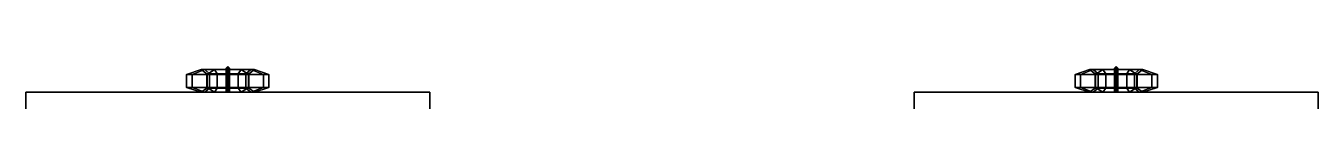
# Model space of a CAD drawing. Header units: millimetres. Extents: x -8.3 to 8.3, y -10.3 to 20.5.
# Drawn here: x -8 to 8, y 9.88 to 10.32 of the extents above; entities that cross this region are included whole.
import ezdxf

# ---------------------------------------------------------------- set-up
doc = ezdxf.new("R2010")
doc.units = ezdxf.units.MM
doc.layers.add('barge2', color=7, linetype='Continuous')
doc.layers.add('wheels', color=2, linetype='Continuous')

msp = doc.modelspace()

# ---------------------------------------------------------------- linework, layer by layer
for points in [[(3, 9.75), (3, -10), (3, -10, 1), (3, 10, 1)], [(3, 10, 1), (3, -10, 1), (8, -10, 1), (8, 10, 1)], [(8, 10, 1), (8, 9.75), (3, 9.75), (3, 10, 1)], [(8, -10, 1), (8, -10), (8, 9.75), (8, 10, 1)]]:
    msp.add_3dface(points)
at = {"layer": 'barge2'}
for points in [[(-3, 10, 1), (-3, 9.75), (-8, 9.75), (-8, 10, 1)], [(-8, 9.75), (-8, -10), (-8, -10, 1), (-8, 10, 1)], [(-8, 10, 1), (-8, -10, 1), (-3, -10, 1), (-3, 10, 1)], [(-3, -10, 1), (-3, -10), (-3, 9.75), (-3, 10, 1)]]:
    msp.add_3dface(points, dxfattribs=at)
at = {"layer": 'wheels'}
for points in [[(-6.01, 10.22, 0.33), (-5.942, 10.22, 0.585), (-5.786, 10.28, 0.495), (-5.83, 10.28, 0.33)], [(-5.942, 10.22, 0.075), (-6.01, 10.22, 0.33), (-5.83, 10.28, 0.33), (-5.786, 10.28, 0.165)], [(-5.755, 10.22, -0.112), (-5.942, 10.22, 0.075), (-5.786, 10.28, 0.165), (-5.665, 10.28, 0.044)], [(-5.942, 10.22, 0.585), (-5.755, 10.22, 0.772), (-5.665, 10.28, 0.616), (-5.786, 10.28, 0.495)], [(-5.83, 10.28, 0.33), (-5.786, 10.28, 0.495), (-5.725, 10.23, 0.46), (-5.76, 10.23, 0.33)], [(-5.786, 10.28, 0.165), (-5.83, 10.28, 0.33), (-5.76, 10.23, 0.33), (-5.725, 10.23, 0.2)], [(-5.665, 10.28, 0.044), (-5.786, 10.28, 0.165), (-5.725, 10.23, 0.2), (-5.63, 10.23, 0.105)], [(-5.786, 10.28, 0.495), (-5.665, 10.28, 0.616), (-5.63, 10.23, 0.555), (-5.725, 10.23, 0.46)], [(-5.5, 10.22, -0.18), (-5.755, 10.22, -0.112), (-5.665, 10.28, 0.044), (-5.5, 10.28)], [(-5.755, 10.22, 0.772), (-5.5, 10.22, 0.84), (-5.5, 10.28, 0.66), (-5.665, 10.28, 0.616)], [(-5.5, 10.28), (-5.665, 10.28, 0.044), (-5.63, 10.23, 0.105), (-5.5, 10.23, 0.07)], [(-5.665, 10.28, 0.616), (-5.5, 10.28, 0.66), (-5.5, 10.23, 0.59), (-5.63, 10.23, 0.555)], [(-5.5, 10.32, 0.64), (-5.52, 10.3, 0.65), (-5.52, 10.24, 0.85), (-5.5, 10.26, 0.86)], [(-5.5, 10.25, 0.55), (-5.52, 10.24, 0.57), (-5.52, 10.3, 0.65), (-5.5, 10.32, 0.64)], [(-5.52, 10.3, 0.65), (-5.5, 10.28, 0.66), (-5.5, 10.22, 0.84), (-5.52, 10.24, 0.85)], [(-5.52, 10.24, 0.57), (-5.5, 10.23, 0.59), (-5.5, 10.28, 0.66), (-5.52, 10.3, 0.65)], [(-5.5, 10.26, 0.86), (-5.52, 10.24, 0.85), (-5.52, 10, 0.98), (-5.5, 10, 1)], [(-5.5, 10.05, 0.55), (-5.52, 10.05, 0.57), (-5.52, 10.24, 0.57), (-5.5, 10.25, 0.55)], [(-5.52, 10.24, 0.85), (-5.5, 10.22, 0.84), (-5.5, 10, 0.96), (-5.52, 10, 0.98)], [(-5.52, 10.05, 0.57), (-5.5, 10.05, 0.59), (-5.5, 10.23, 0.59), (-5.52, 10.24, 0.57)], [(-5.48, 10.3, 0.65), (-5.5, 10.32, 0.64), (-5.5, 10.26, 0.86), (-5.48, 10.24, 0.85)], [(-5.48, 10.24, 0.57), (-5.5, 10.25, 0.55), (-5.5, 10.32, 0.64), (-5.48, 10.3, 0.65)], [(-5.5, 10.28, 0.66), (-5.48, 10.3, 0.65), (-5.48, 10.24, 0.85), (-5.5, 10.22, 0.84)], [(-5.5, 10.23, 0.59), (-5.48, 10.24, 0.57), (-5.48, 10.3, 0.65), (-5.5, 10.28, 0.66)], [(-5.245, 10.22, -0.112), (-5.5, 10.22, -0.18), (-5.5, 10.28), (-5.335, 10.28, 0.044)], [(-5.335, 10.28, 0.044), (-5.5, 10.28), (-5.5, 10.23, 0.07), (-5.37, 10.23, 0.105)], [(-5.5, 10.22, 0.84), (-5.245, 10.22, 0.772), (-5.335, 10.28, 0.616), (-5.5, 10.28, 0.66)], [(-5.5, 10.28, 0.66), (-5.335, 10.28, 0.616), (-5.37, 10.23, 0.555), (-5.5, 10.23, 0.59)], [(-5.48, 10.24, 0.85), (-5.5, 10.26, 0.86), (-5.5, 10, 1), (-5.48, 10, 0.98)], [(-5.48, 10.05, 0.57), (-5.5, 10.05, 0.55), (-5.5, 10.25, 0.55), (-5.48, 10.24, 0.57)], [(-5.5, 10.22, 0.84), (-5.48, 10.24, 0.85), (-5.48, 10, 0.98), (-5.5, 10, 0.96)], [(-5.5, 10.05, 0.59), (-5.48, 10.05, 0.57), (-5.48, 10.24, 0.57), (-5.5, 10.23, 0.59)], [(-5.214, 10.28, 0.165), (-5.335, 10.28, 0.044), (-5.37, 10.23, 0.105), (-5.275, 10.23, 0.2)], [(-5.335, 10.28, 0.616), (-5.214, 10.28, 0.495), (-5.275, 10.23, 0.46), (-5.37, 10.23, 0.555)], [(-5.058, 10.22, 0.075), (-5.245, 10.22, -0.112), (-5.335, 10.28, 0.044), (-5.214, 10.28, 0.165)], [(-5.245, 10.22, 0.772), (-5.058, 10.22, 0.585), (-5.214, 10.28, 0.495), (-5.335, 10.28, 0.616)], [(-5.214, 10.28, 0.495), (-5.17, 10.28, 0.33), (-5.24, 10.23, 0.33), (-5.275, 10.23, 0.46)], [(-5.17, 10.28, 0.33), (-5.214, 10.28, 0.165), (-5.275, 10.23, 0.2), (-5.24, 10.23, 0.33)], [(-5.058, 10.22, 0.585), (-4.99, 10.22, 0.33), (-5.17, 10.28, 0.33), (-5.214, 10.28, 0.495)], [(-4.99, 10.22, 0.33), (-5.058, 10.22, 0.075), (-5.214, 10.28, 0.165), (-5.17, 10.28, 0.33)], [(4.99, 10.22, 0.33), (5.058, 10.22, 0.585), (5.214, 10.28, 0.495), (5.17, 10.28, 0.33)], [(5.058, 10.22, 0.075), (4.99, 10.22, 0.33), (5.17, 10.28, 0.33), (5.214, 10.28, 0.165)], [(5.245, 10.22, -0.112), (5.058, 10.22, 0.075), (5.214, 10.28, 0.165), (5.335, 10.28, 0.044)], [(5.058, 10.22, 0.585), (5.245, 10.22, 0.772), (5.335, 10.28, 0.616), (5.214, 10.28, 0.495)], [(5.17, 10.28, 0.33), (5.214, 10.28, 0.495), (5.275, 10.23, 0.46), (5.24, 10.23, 0.33)], [(5.214, 10.28, 0.165), (5.17, 10.28, 0.33), (5.24, 10.23, 0.33), (5.275, 10.23, 0.2)], [(5.335, 10.28, 0.044), (5.214, 10.28, 0.165), (5.275, 10.23, 0.2), (5.37, 10.23, 0.105)], [(5.214, 10.28, 0.495), (5.335, 10.28, 0.616), (5.37, 10.23, 0.555), (5.275, 10.23, 0.46)], [(5.5, 10.22, -0.18), (5.245, 10.22, -0.112), (5.335, 10.28, 0.044), (5.5, 10.28)], [(5.245, 10.22, 0.772), (5.5, 10.22, 0.84), (5.5, 10.28, 0.66), (5.335, 10.28, 0.616)], [(5.5, 10.28), (5.335, 10.28, 0.044), (5.37, 10.23, 0.105), (5.5, 10.23, 0.07)], [(5.335, 10.28, 0.616), (5.5, 10.28, 0.66), (5.5, 10.23, 0.59), (5.37, 10.23, 0.555)], [(5.5, 10.32, 0.64), (5.48, 10.3, 0.65), (5.48, 10.24, 0.85), (5.5, 10.26, 0.86)], [(5.5, 10.25, 0.55), (5.48, 10.24, 0.57), (5.48, 10.3, 0.65), (5.5, 10.32, 0.64)], [(5.48, 10.3, 0.65), (5.5, 10.28, 0.66), (5.5, 10.22, 0.84), (5.48, 10.24, 0.85)], [(5.48, 10.24, 0.57), (5.5, 10.23, 0.59), (5.5, 10.28, 0.66), (5.48, 10.3, 0.65)], [(5.5, 10.26, 0.86), (5.48, 10.24, 0.85), (5.48, 10, 0.98), (5.5, 10, 1)], [(5.5, 10.05, 0.55), (5.48, 10.05, 0.57), (5.48, 10.24, 0.57), (5.5, 10.25, 0.55)], [(5.48, 10.24, 0.85), (5.5, 10.22, 0.84), (5.5, 10, 0.96), (5.48, 10, 0.98)], [(5.48, 10.05, 0.57), (5.5, 10.05, 0.59), (5.5, 10.23, 0.59), (5.48, 10.24, 0.57)], [(5.52, 10.3, 0.65), (5.5, 10.32, 0.64), (5.5, 10.26, 0.86), (5.52, 10.24, 0.85)], [(5.52, 10.24, 0.57), (5.5, 10.25, 0.55), (5.5, 10.32, 0.64), (5.52, 10.3, 0.65)], [(5.5, 10.28, 0.66), (5.52, 10.3, 0.65), (5.52, 10.24, 0.85), (5.5, 10.22, 0.84)], [(5.5, 10.23, 0.59), (5.52, 10.24, 0.57), (5.52, 10.3, 0.65), (5.5, 10.28, 0.66)], [(5.665, 10.28, 0.044), (5.5, 10.28), (5.5, 10.23, 0.07), (5.63, 10.23, 0.105)], [(5.755, 10.22, -0.112), (5.5, 10.22, -0.18), (5.5, 10.28), (5.665, 10.28, 0.044)], [(5.5, 10.28, 0.66), (5.665, 10.28, 0.616), (5.63, 10.23, 0.555), (5.5, 10.23, 0.59)], [(5.5, 10.22, 0.84), (5.755, 10.22, 0.772), (5.665, 10.28, 0.616), (5.5, 10.28, 0.66)], [(5.52, 10.24, 0.85), (5.5, 10.26, 0.86), (5.5, 10, 1), (5.52, 10, 0.98)], [(5.52, 10.05, 0.57), (5.5, 10.05, 0.55), (5.5, 10.25, 0.55), (5.52, 10.24, 0.57)], [(5.5, 10.22, 0.84), (5.52, 10.24, 0.85), (5.52, 10, 0.98), (5.5, 10, 0.96)], [(5.5, 10.05, 0.59), (5.52, 10.05, 0.57), (5.52, 10.24, 0.57), (5.5, 10.23, 0.59)], [(5.786, 10.28, 0.165), (5.665, 10.28, 0.044), (5.63, 10.23, 0.105), (5.725, 10.23, 0.2)], [(5.665, 10.28, 0.616), (5.786, 10.28, 0.495), (5.725, 10.23, 0.46), (5.63, 10.23, 0.555)], [(5.942, 10.22, 0.075), (5.755, 10.22, -0.112), (5.665, 10.28, 0.044), (5.786, 10.28, 0.165)], [(5.755, 10.22, 0.772), (5.942, 10.22, 0.585), (5.786, 10.28, 0.495), (5.665, 10.28, 0.616)], [(5.786, 10.28, 0.495), (5.83, 10.28, 0.33), (5.76, 10.23, 0.33), (5.725, 10.23, 0.46)], [(5.83, 10.28, 0.33), (5.786, 10.28, 0.165), (5.725, 10.23, 0.2), (5.76, 10.23, 0.33)], [(5.942, 10.22, 0.585), (6.01, 10.22, 0.33), (5.83, 10.28, 0.33), (5.786, 10.28, 0.495)], [(6.01, 10.22, 0.33), (5.942, 10.22, 0.075), (5.786, 10.28, 0.165), (5.83, 10.28, 0.33)], [(-5.942, 10.22, 0.585), (-6.01, 10.22, 0.33), (-6.01, 10.06, 0.33), (-5.942, 10.06, 0.585)], [(-6.01, 10.22, 0.33), (-5.942, 10.22, 0.075), (-5.942, 10.06, 0.075), (-6.01, 10.06, 0.33)], [(-5.942, 10.22, 0.075), (-5.755, 10.22, -0.112), (-5.755, 10.06, -0.112), (-5.942, 10.06, 0.075)], [(-5.755, 10.22, 0.772), (-5.942, 10.22, 0.585), (-5.942, 10.06, 0.585), (-5.755, 10.06, 0.772)], [(-5.76, 10.23, 0.33), (-5.725, 10.23, 0.46), (-5.725, 10.05, 0.46), (-5.76, 10.05, 0.33)], [(-5.725, 10.23, 0.2), (-5.76, 10.23, 0.33), (-5.76, 10.05, 0.33), (-5.725, 10.05, 0.2)], [(-5.755, 10.22, -0.112), (-5.5, 10.22, -0.18), (-5.5, 10.06, -0.18), (-5.755, 10.06, -0.112)], [(-5.5, 10.22, 0.84), (-5.755, 10.22, 0.772), (-5.755, 10.06, 0.772), (-5.5, 10.06, 0.84)], [(-5.63, 10.23, 0.105), (-5.725, 10.23, 0.2), (-5.725, 10.05, 0.2), (-5.63, 10.05, 0.105)], [(-5.725, 10.23, 0.46), (-5.63, 10.23, 0.555), (-5.63, 10.05, 0.555), (-5.725, 10.05, 0.46)], [(-5.5, 10.23, 0.07), (-5.63, 10.23, 0.105), (-5.63, 10.05, 0.105), (-5.5, 10.05, 0.07)], [(-5.63, 10.23, 0.555), (-5.5, 10.23, 0.59), (-5.5, 10.05, 0.59), (-5.63, 10.05, 0.555)], [(-5.37, 10.23, 0.105), (-5.5, 10.23, 0.07), (-5.5, 10.05, 0.07), (-5.37, 10.05, 0.105)], [(-5.5, 10.23, 0.59), (-5.37, 10.23, 0.555), (-5.37, 10.05, 0.555), (-5.5, 10.05, 0.59)], [(-5.5, 10.22, -0.18), (-5.245, 10.22, -0.112), (-5.245, 10.06, -0.112), (-5.5, 10.06, -0.18)], [(-5.245, 10.22, 0.772), (-5.5, 10.22, 0.84), (-5.5, 10.06, 0.84), (-5.245, 10.06, 0.772)], [(-5.275, 10.23, 0.2), (-5.37, 10.23, 0.105), (-5.37, 10.05, 0.105), (-5.275, 10.05, 0.2)], [(-5.37, 10.23, 0.555), (-5.275, 10.23, 0.46), (-5.275, 10.05, 0.46), (-5.37, 10.05, 0.555)], [(-5.275, 10.23, 0.46), (-5.24, 10.23, 0.33), (-5.24, 10.05, 0.33), (-5.275, 10.05, 0.46)], [(-5.24, 10.23, 0.33), (-5.275, 10.23, 0.2), (-5.275, 10.05, 0.2), (-5.24, 10.05, 0.33)], [(-5.245, 10.22, -0.112), (-5.058, 10.22, 0.075), (-5.058, 10.06, 0.075), (-5.245, 10.06, -0.112)], [(-5.058, 10.22, 0.585), (-5.245, 10.22, 0.772), (-5.245, 10.06, 0.772), (-5.058, 10.06, 0.585)], [(-4.99, 10.22, 0.33), (-5.058, 10.22, 0.585), (-5.058, 10.06, 0.585), (-4.99, 10.06, 0.33)], [(-5.058, 10.22, 0.075), (-4.99, 10.22, 0.33), (-4.99, 10.06, 0.33), (-5.058, 10.06, 0.075)], [(5.058, 10.22, 0.585), (4.99, 10.22, 0.33), (4.99, 10.06, 0.33), (5.058, 10.06, 0.585)], [(4.99, 10.22, 0.33), (5.058, 10.22, 0.075), (5.058, 10.06, 0.075), (4.99, 10.06, 0.33)], [(5.058, 10.22, 0.075), (5.245, 10.22, -0.112), (5.245, 10.06, -0.112), (5.058, 10.06, 0.075)], [(5.245, 10.22, 0.772), (5.058, 10.22, 0.585), (5.058, 10.06, 0.585), (5.245, 10.06, 0.772)], [(5.24, 10.23, 0.33), (5.275, 10.23, 0.46), (5.275, 10.05, 0.46), (5.24, 10.05, 0.33)], [(5.275, 10.23, 0.2), (5.24, 10.23, 0.33), (5.24, 10.05, 0.33), (5.275, 10.05, 0.2)], [(5.245, 10.22, -0.112), (5.5, 10.22, -0.18), (5.5, 10.06, -0.18), (5.245, 10.06, -0.112)], [(5.5, 10.22, 0.84), (5.245, 10.22, 0.772), (5.245, 10.06, 0.772), (5.5, 10.06, 0.84)], [(5.37, 10.23, 0.105), (5.275, 10.23, 0.2), (5.275, 10.05, 0.2), (5.37, 10.05, 0.105)], [(5.275, 10.23, 0.46), (5.37, 10.23, 0.555), (5.37, 10.05, 0.555), (5.275, 10.05, 0.46)], [(5.5, 10.23, 0.07), (5.37, 10.23, 0.105), (5.37, 10.05, 0.105), (5.5, 10.05, 0.07)], [(5.37, 10.23, 0.555), (5.5, 10.23, 0.59), (5.5, 10.05, 0.59), (5.37, 10.05, 0.555)], [(5.63, 10.23, 0.105), (5.5, 10.23, 0.07), (5.5, 10.05, 0.07), (5.63, 10.05, 0.105)], [(5.5, 10.23, 0.59), (5.63, 10.23, 0.555), (5.63, 10.05, 0.555), (5.5, 10.05, 0.59)], [(5.5, 10.22, -0.18), (5.755, 10.22, -0.112), (5.755, 10.06, -0.112), (5.5, 10.06, -0.18)], [(5.755, 10.22, 0.772), (5.5, 10.22, 0.84), (5.5, 10.06, 0.84), (5.755, 10.06, 0.772)], [(5.725, 10.23, 0.2), (5.63, 10.23, 0.105), (5.63, 10.05, 0.105), (5.725, 10.05, 0.2)], [(5.63, 10.23, 0.555), (5.725, 10.23, 0.46), (5.725, 10.05, 0.46), (5.63, 10.05, 0.555)], [(5.725, 10.23, 0.46), (5.76, 10.23, 0.33), (5.76, 10.05, 0.33), (5.725, 10.05, 0.46)], [(5.76, 10.23, 0.33), (5.725, 10.23, 0.2), (5.725, 10.05, 0.2), (5.76, 10.05, 0.33)], [(5.755, 10.22, -0.112), (5.942, 10.22, 0.075), (5.942, 10.06, 0.075), (5.755, 10.06, -0.112)], [(5.942, 10.22, 0.585), (5.755, 10.22, 0.772), (5.755, 10.06, 0.772), (5.942, 10.06, 0.585)], [(6.01, 10.22, 0.33), (5.942, 10.22, 0.585), (5.942, 10.06, 0.585), (6.01, 10.06, 0.33)], [(5.942, 10.22, 0.075), (6.01, 10.22, 0.33), (6.01, 10.06, 0.33), (5.942, 10.06, 0.075)], [(-5.942, 10.06, 0.585), (-6.01, 10.06, 0.33), (-5.83, 10, 0.33), (-5.786, 10, 0.495)], [(-6.01, 10.06, 0.33), (-5.942, 10.06, 0.075), (-5.786, 10, 0.165), (-5.83, 10, 0.33)], [(-5.942, 10.06, 0.075), (-5.755, 10.06, -0.112), (-5.665, 10, 0.044), (-5.786, 10, 0.165)], [(-5.755, 10.06, 0.772), (-5.942, 10.06, 0.585), (-5.786, 10, 0.495), (-5.665, 10, 0.616)], [(-5.786, 10, 0.495), (-5.83, 10, 0.33), (-5.76, 10.05, 0.33), (-5.725, 10.05, 0.46)], [(-5.83, 10, 0.33), (-5.786, 10, 0.165), (-5.725, 10.05, 0.2), (-5.76, 10.05, 0.33)], [(-5.786, 10, 0.165), (-5.665, 10, 0.044), (-5.63, 10.05, 0.105), (-5.725, 10.05, 0.2)], [(-5.665, 10, 0.616), (-5.786, 10, 0.495), (-5.725, 10.05, 0.46), (-5.63, 10.05, 0.555)], [(-5.755, 10.06, -0.112), (-5.5, 10.06, -0.18), (-5.5, 10), (-5.665, 10, 0.044)], [(-5.5, 10.06, 0.84), (-5.755, 10.06, 0.772), (-5.665, 10, 0.616), (-5.5, 10, 0.66)], [(-5.665, 10, 0.044), (-5.5, 10), (-5.5, 10.05, 0.07), (-5.63, 10.05, 0.105)], [(-5.5, 10, 0.66), (-5.665, 10, 0.616), (-5.63, 10.05, 0.555), (-5.5, 10.05, 0.59)], [(-5.5, 10.06, -0.18), (-5.245, 10.06, -0.112), (-5.335, 10, 0.044), (-5.5, 10)], [(-5.245, 10.06, 0.772), (-5.5, 10.06, 0.84), (-5.5, 10, 0.66), (-5.335, 10, 0.616)], [(-5.5, 10), (-5.335, 10, 0.044), (-5.37, 10.05, 0.105), (-5.5, 10.05, 0.07)], [(-5.335, 10, 0.616), (-5.5, 10, 0.66), (-5.5, 10.05, 0.59), (-5.37, 10.05, 0.555)], [(-5.335, 10, 0.044), (-5.214, 10, 0.165), (-5.275, 10.05, 0.2), (-5.37, 10.05, 0.105)], [(-5.214, 10, 0.495), (-5.335, 10, 0.616), (-5.37, 10.05, 0.555), (-5.275, 10.05, 0.46)], [(-5.245, 10.06, -0.112), (-5.058, 10.06, 0.075), (-5.214, 10, 0.165), (-5.335, 10, 0.044)], [(-5.058, 10.06, 0.585), (-5.245, 10.06, 0.772), (-5.335, 10, 0.616), (-5.214, 10, 0.495)], [(-5.17, 10, 0.33), (-5.214, 10, 0.495), (-5.275, 10.05, 0.46), (-5.24, 10.05, 0.33)], [(-5.214, 10, 0.165), (-5.17, 10, 0.33), (-5.24, 10.05, 0.33), (-5.275, 10.05, 0.2)], [(-4.99, 10.06, 0.33), (-5.058, 10.06, 0.585), (-5.214, 10, 0.495), (-5.17, 10, 0.33)], [(-5.058, 10.06, 0.075), (-4.99, 10.06, 0.33), (-5.17, 10, 0.33), (-5.214, 10, 0.165)], [(5.058, 10.06, 0.585), (4.99, 10.06, 0.33), (5.17, 10, 0.33), (5.214, 10, 0.495)], [(4.99, 10.06, 0.33), (5.058, 10.06, 0.075), (5.214, 10, 0.165), (5.17, 10, 0.33)], [(5.058, 10.06, 0.075), (5.245, 10.06, -0.112), (5.335, 10, 0.044), (5.214, 10, 0.165)], [(5.245, 10.06, 0.772), (5.058, 10.06, 0.585), (5.214, 10, 0.495), (5.335, 10, 0.616)], [(5.214, 10, 0.495), (5.17, 10, 0.33), (5.24, 10.05, 0.33), (5.275, 10.05, 0.46)], [(5.17, 10, 0.33), (5.214, 10, 0.165), (5.275, 10.05, 0.2), (5.24, 10.05, 0.33)], [(5.214, 10, 0.165), (5.335, 10, 0.044), (5.37, 10.05, 0.105), (5.275, 10.05, 0.2)], [(5.335, 10, 0.616), (5.214, 10, 0.495), (5.275, 10.05, 0.46), (5.37, 10.05, 0.555)], [(5.245, 10.06, -0.112), (5.5, 10.06, -0.18), (5.5, 10), (5.335, 10, 0.044)], [(5.5, 10.06, 0.84), (5.245, 10.06, 0.772), (5.335, 10, 0.616), (5.5, 10, 0.66)], [(5.335, 10, 0.044), (5.5, 10), (5.5, 10.05, 0.07), (5.37, 10.05, 0.105)], [(5.5, 10, 0.66), (5.335, 10, 0.616), (5.37, 10.05, 0.555), (5.5, 10.05, 0.59)], [(5.5, 10.06, -0.18), (5.755, 10.06, -0.112), (5.665, 10, 0.044), (5.5, 10)], [(5.755, 10.06, 0.772), (5.5, 10.06, 0.84), (5.5, 10, 0.66), (5.665, 10, 0.616)], [(5.5, 10), (5.665, 10, 0.044), (5.63, 10.05, 0.105), (5.5, 10.05, 0.07)], [(5.665, 10, 0.616), (5.5, 10, 0.66), (5.5, 10.05, 0.59), (5.63, 10.05, 0.555)], [(5.665, 10, 0.044), (5.786, 10, 0.165), (5.725, 10.05, 0.2), (5.63, 10.05, 0.105)], [(5.786, 10, 0.495), (5.665, 10, 0.616), (5.63, 10.05, 0.555), (5.725, 10.05, 0.46)], [(5.755, 10.06, -0.112), (5.942, 10.06, 0.075), (5.786, 10, 0.165), (5.665, 10, 0.044)], [(5.942, 10.06, 0.585), (5.755, 10.06, 0.772), (5.665, 10, 0.616), (5.786, 10, 0.495)], [(5.83, 10, 0.33), (5.786, 10, 0.495), (5.725, 10.05, 0.46), (5.76, 10.05, 0.33)], [(5.786, 10, 0.165), (5.83, 10, 0.33), (5.76, 10.05, 0.33), (5.725, 10.05, 0.2)], [(6.01, 10.06, 0.33), (5.942, 10.06, 0.585), (5.786, 10, 0.495), (5.83, 10, 0.33)], [(5.942, 10.06, 0.075), (6.01, 10.06, 0.33), (5.83, 10, 0.33), (5.786, 10, 0.165)]]:
    msp.add_3dface(points, dxfattribs=at)

doc.saveas('drawing.dxf')
